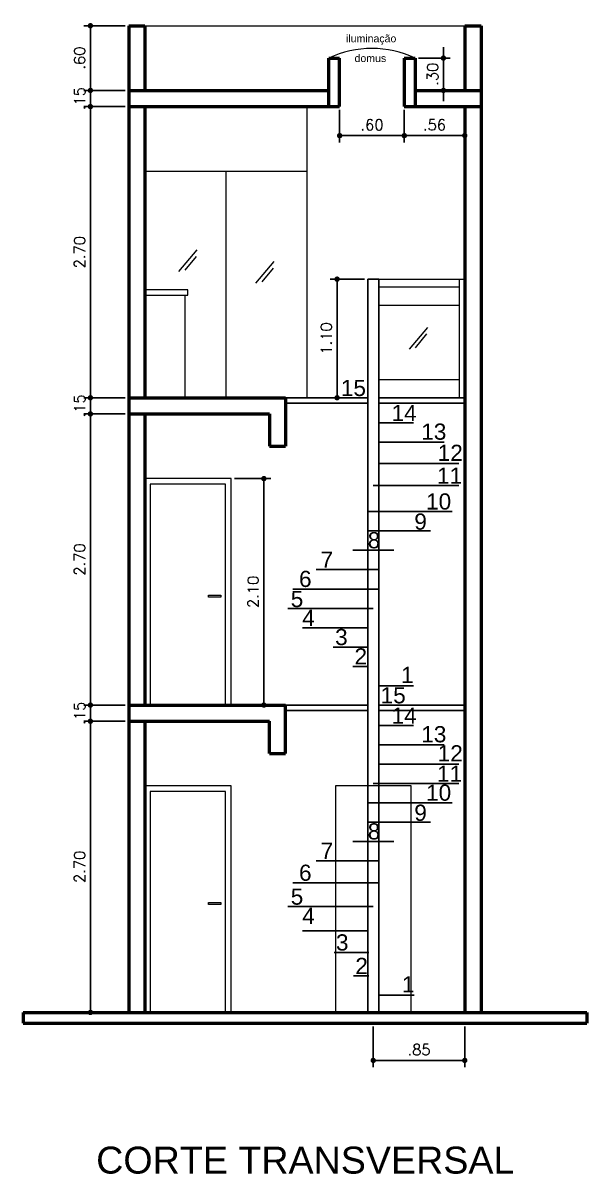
# Model space of a CAD drawing. Header units: millimetres. Extents: x -4763 to 645, y -25 to 217.
# Drawn here: x -54.84 to -49.61, y 45.44 to 56.12 of the extents above; entities that cross this region are included whole.
import ezdxf

# ---------------------------------------------------------------- set-up
doc = ezdxf.new("R2010")
doc.units = ezdxf.units.MM
doc.header["$LTSCALE"] = 0.5
doc.header["$PDMODE"] = 3
for name, color, linetype, lineweight in [('Alvenaria-alta', 5, 'Continuous', 50), ('ARQ CINZA', 253, 'Continuous', 13), ('ARQ cota externa', 1, 'Continuous', 15), ('ARQ VISTA 1', 1, 'Continuous', 15)]:
    doc.layers.add(name, color=color, linetype=linetype, lineweight=lineweight)
for name, color, linetype in [('ARQ escada', 2, 'Continuous'), ('ARQ TEXTO', 2, 'Continuous'), ('ARQ TEXTO 02', 3, 'Continuous')]:
    doc.layers.add(name, color=color, linetype=linetype)
doc.styles.add('arial 015', font='arial.ttf', dxfattribs={"height": 0.15})
doc.styles.add('ARIAL 25', font='arial.ttf', dxfattribs={"height": 0.25})
doc.styles.add('arial 7', font='arial.ttf', dxfattribs={"height": 0.07})
doc.styles.add('RS50', font='romans.shx', dxfattribs={"height": 0.1})
doc.dimstyles.new('Cota 50', dxfattribs={"dimscale": 0.05, "dimtxt": 0.1, "dimasz": 1, "dimexe": 1.25, "dimexo": 0.625, "dimgap": 1, "dimtad": 1, "dimzin": 4, "dimdsep": 46, "dimtxsty": 'RS50', "dimblk": 'DOT', "dimcen": 0.1, "dimclrd": 256, "dimclre": 256, "dimclrt": 256, "dimadec": 0, "dimazin": 0, "dimtfac": 1, "dimtix": 1, "dimtmove": 0, "dimatfit": 3, "dimldrblk": 'DOT', "dimfxl": 1.25, "dimarcsym": 0})

# ---------------------------------------------------------------- blocks, each defined once
blk = doc.blocks.new('_Dot')
at = {"color": 0, "linetype": 'ByBlock', "lineweight": -2}
blk.add_line((-0.5, 0), (-1, 0), dxfattribs=at)
at = {"color": 0, "linetype": 'ByBlock', "const_width": 0.5}
blk.add_lwpolyline([(-0.25, 0, 1), (0.25, 0, 1)], format="xyb", close=True, dxfattribs=at)
blk = doc.blocks.new('*D110')
at = {"layer": 'ARQ cota externa', "lineweight": -2, "transparency": 16777216}
for p, q in [((-53.89, 49.641), (-54.276, 49.641)), ((-54.214, 46.991), (-54.214, 49.591)), ((-53.89, 46.941), (-54.276, 46.941))]:
    blk.add_line(p, q, dxfattribs=at)
at = {"layer": 'DEFPOINTS', "color": 0, "transparency": 16777216}
for p in [(-54.214, 49.641), (-53.859, 49.641), (-53.859, 46.941)]:
    blk.add_point(p, dxfattribs=at)
at = {"layer": 'ARQ cota externa', "lineweight": -2, "transparency": 16777216, "xscale": 0.05, "yscale": 0.05, "zscale": 0.05}
for p, rotation in [((-54.214, 49.641), 90), ((-54.214, 46.941), 270)]:
    blk.add_blockref('_Dot', p, dxfattribs=dict(at, rotation=rotation))
at = {"layer": 'ARQ cota externa', "transparency": 16777216, "insert": (-54.314, 48.291), "char_height": 0.1, "attachment_point": 5, "rotation": 90, "style": 'RS50'}
blk.add_mtext('2.70', dxfattribs=at)
blk = doc.blocks.new('*D111')
at = {"layer": 'ARQ cota externa', "lineweight": -2, "transparency": 16777216}
for p, q in [((-54.214, 49.841), (-54.214, 49.891)), ((-53.89, 49.791), (-54.276, 49.791)), ((-54.214, 49.641), (-54.214, 49.791)), ((-53.89, 49.641), (-54.276, 49.641)), ((-54.214, 49.591), (-54.214, 49.541))]:
    blk.add_line(p, q, dxfattribs=at)
at = {"layer": 'DEFPOINTS', "color": 0, "transparency": 16777216}
for p in [(-54.214, 49.791), (-53.859, 49.791), (-53.859, 49.641)]:
    blk.add_point(p, dxfattribs=at)
at = {"layer": 'ARQ cota externa', "lineweight": -2, "transparency": 16777216, "xscale": 0.05, "yscale": 0.05, "zscale": 0.05}
for p, rotation in [((-54.214, 49.791), 270), ((-54.214, 49.641), 90)]:
    blk.add_blockref('_Dot', p, dxfattribs=dict(at, rotation=rotation))
at = {"layer": 'ARQ cota externa', "transparency": 16777216, "insert": (-54.314, 49.716), "char_height": 0.1, "attachment_point": 5, "rotation": 90, "style": 'RS50'}
blk.add_mtext('.15', dxfattribs=at)
blk = doc.blocks.new('*D112')
at = {"layer": 'ARQ cota externa', "lineweight": -2, "transparency": 16777216}
for p, q in [((-53.89, 52.491), (-54.276, 52.491)), ((-54.214, 49.841), (-54.214, 52.441)), ((-53.89, 49.791), (-54.276, 49.791))]:
    blk.add_line(p, q, dxfattribs=at)
at = {"layer": 'DEFPOINTS', "color": 0, "transparency": 16777216}
for p in [(-54.214, 52.491), (-53.859, 52.491), (-53.859, 49.791)]:
    blk.add_point(p, dxfattribs=at)
at = {"layer": 'ARQ cota externa', "lineweight": -2, "transparency": 16777216, "xscale": 0.05, "yscale": 0.05, "zscale": 0.05}
for p, rotation in [((-54.214, 52.491), 90), ((-54.214, 49.791), 270)]:
    blk.add_blockref('_Dot', p, dxfattribs=dict(at, rotation=rotation))
at = {"layer": 'ARQ cota externa', "transparency": 16777216, "insert": (-54.314, 51.141), "char_height": 0.1, "attachment_point": 5, "rotation": 90, "style": 'RS50'}
blk.add_mtext('2.70', dxfattribs=at)
blk = doc.blocks.new('*D113')
at = {"layer": 'ARQ cota externa', "lineweight": -2, "transparency": 16777216}
for p, q in [((-54.214, 52.691), (-54.214, 52.741)), ((-53.89, 52.641), (-54.276, 52.641)), ((-54.214, 52.491), (-54.214, 52.641)), ((-53.89, 52.491), (-54.276, 52.491)), ((-54.214, 52.441), (-54.214, 52.391))]:
    blk.add_line(p, q, dxfattribs=at)
at = {"layer": 'DEFPOINTS', "color": 0, "transparency": 16777216}
for p in [(-54.214, 52.641), (-53.859, 52.641), (-53.859, 52.491)]:
    blk.add_point(p, dxfattribs=at)
at = {"layer": 'ARQ cota externa', "lineweight": -2, "transparency": 16777216, "xscale": 0.05, "yscale": 0.05, "zscale": 0.05}
for p, rotation in [((-54.214, 52.641), 270), ((-54.214, 52.491), 90)]:
    blk.add_blockref('_Dot', p, dxfattribs=dict(at, rotation=rotation))
at = {"layer": 'ARQ cota externa', "transparency": 16777216, "insert": (-54.314, 52.566), "char_height": 0.1, "attachment_point": 5, "rotation": 90, "style": 'RS50'}
blk.add_mtext('.15', dxfattribs=at)
blk = doc.blocks.new('*D114')
at = {"layer": 'ARQ cota externa', "lineweight": -2, "transparency": 16777216}
for p, q in [((-53.89, 55.341), (-54.276, 55.341)), ((-54.214, 52.691), (-54.214, 55.291)), ((-53.89, 52.641), (-54.276, 52.641))]:
    blk.add_line(p, q, dxfattribs=at)
at = {"layer": 'DEFPOINTS', "color": 0, "transparency": 16777216}
for p in [(-54.214, 55.341), (-53.859, 55.341), (-53.859, 52.641)]:
    blk.add_point(p, dxfattribs=at)
at = {"layer": 'ARQ cota externa', "lineweight": -2, "transparency": 16777216, "xscale": 0.05, "yscale": 0.05, "zscale": 0.05}
for p, rotation in [((-54.214, 55.341), 90), ((-54.214, 52.641), 270)]:
    blk.add_blockref('_Dot', p, dxfattribs=dict(at, rotation=rotation))
at = {"layer": 'ARQ cota externa', "transparency": 16777216, "insert": (-54.314, 53.991), "char_height": 0.1, "attachment_point": 5, "rotation": 90, "style": 'RS50'}
blk.add_mtext('2.70', dxfattribs=at)
blk = doc.blocks.new('*D115')
at = {"layer": 'ARQ cota externa', "lineweight": -2, "transparency": 16777216}
for p, q in [((-54.214, 55.541), (-54.214, 55.591)), ((-53.89, 55.491), (-54.276, 55.491)), ((-54.214, 55.341), (-54.214, 55.491)), ((-53.89, 55.341), (-54.276, 55.341)), ((-54.214, 55.291), (-54.214, 55.241))]:
    blk.add_line(p, q, dxfattribs=at)
at = {"layer": 'DEFPOINTS', "color": 0, "transparency": 16777216}
for p in [(-54.214, 55.491), (-53.859, 55.491), (-53.859, 55.341)]:
    blk.add_point(p, dxfattribs=at)
at = {"layer": 'ARQ cota externa', "lineweight": -2, "transparency": 16777216, "xscale": 0.05, "yscale": 0.05, "zscale": 0.05}
for p, rotation in [((-54.214, 55.491), 270), ((-54.214, 55.341), 90)]:
    blk.add_blockref('_Dot', p, dxfattribs=dict(at, rotation=rotation))
at = {"layer": 'ARQ cota externa', "transparency": 16777216, "insert": (-54.314, 55.416), "char_height": 0.1, "attachment_point": 5, "rotation": 90, "style": 'RS50'}
blk.add_mtext('.15', dxfattribs=at)
blk = doc.blocks.new('*D116')
at = {"layer": 'ARQ cota externa', "lineweight": -2, "transparency": 16777216}
for p, q in [((-53.89, 56.091), (-54.276, 56.091)), ((-54.214, 55.541), (-54.214, 56.041)), ((-53.89, 55.491), (-54.276, 55.491))]:
    blk.add_line(p, q, dxfattribs=at)
at = {"layer": 'DEFPOINTS', "color": 0, "transparency": 16777216}
for p in [(-54.214, 56.091), (-53.859, 56.091), (-53.859, 55.491)]:
    blk.add_point(p, dxfattribs=at)
at = {"layer": 'ARQ cota externa', "lineweight": -2, "transparency": 16777216, "xscale": 0.05, "yscale": 0.05, "zscale": 0.05}
for p, rotation in [((-54.214, 56.091), 90), ((-54.214, 55.491), 270)]:
    blk.add_blockref('_Dot', p, dxfattribs=dict(at, rotation=rotation))
at = {"layer": 'ARQ cota externa', "transparency": 16777216, "insert": (-54.314, 55.791), "char_height": 0.1, "attachment_point": 5, "rotation": 90, "style": 'RS50'}
blk.add_mtext('.60', dxfattribs=at)
blk = doc.blocks.new('*D121')
at = {"layer": 'ARQ cota externa', "lineweight": -2, "transparency": 16777216}
for p, q in [((-51.901, 55.31), (-51.901, 55.009)), ((-51.301, 55.31), (-51.301, 55.009)), ((-51.851, 55.072), (-51.351, 55.072))]:
    blk.add_line(p, q, dxfattribs=at)
at = {"layer": 'DEFPOINTS', "color": 0, "transparency": 16777216}
for p in [(-51.901, 55.341), (-51.301, 55.341), (-51.301, 55.072)]:
    blk.add_point(p, dxfattribs=at)
at = {"layer": 'ARQ cota externa', "lineweight": -2, "transparency": 16777216, "xscale": 0.05, "yscale": 0.05, "zscale": 0.05, "rotation": 180}
blk.add_blockref('_Dot', (-51.901, 55.072), dxfattribs=at)
at = {"layer": 'ARQ cota externa', "lineweight": -2, "transparency": 16777216, "xscale": 0.05, "yscale": 0.05, "zscale": 0.05}
blk.add_blockref('_Dot', (-51.301, 55.072), dxfattribs=at)
at = {"layer": 'ARQ cota externa', "transparency": 16777216, "insert": (-51.601, 55.172), "char_height": 0.1, "attachment_point": 5, "style": 'RS50'}
blk.add_mtext('.60', dxfattribs=at)
blk = doc.blocks.new('*D122')
at = {"layer": 'ARQ cota externa', "lineweight": -2, "transparency": 16777216}
for p, q in [((-51.301, 55.31), (-51.301, 55.009)), ((-50.74, 55.103), (-50.74, 55.134)), ((-51.251, 55.072), (-50.79, 55.072))]:
    blk.add_line(p, q, dxfattribs=at)
at = {"layer": 'DEFPOINTS', "color": 0, "transparency": 16777216}
for p in [(-51.301, 55.341), (-50.74, 55.072), (-50.74, 55.072)]:
    blk.add_point(p, dxfattribs=at)
at = {"layer": 'ARQ cota externa', "lineweight": -2, "transparency": 16777216, "xscale": 0.05, "yscale": 0.05, "zscale": 0.05, "rotation": 180}
blk.add_blockref('_Dot', (-51.301, 55.072), dxfattribs=at)
at = {"layer": 'ARQ cota externa', "lineweight": -2, "transparency": 16777216, "xscale": 0.05, "yscale": 0.05, "zscale": 0.05}
blk.add_blockref('_Dot', (-50.74, 55.072), dxfattribs=at)
at = {"layer": 'ARQ cota externa', "transparency": 16777216, "insert": (-51.021, 55.172), "char_height": 0.1, "attachment_point": 5, "style": 'RS50'}
blk.add_mtext('.56', dxfattribs=at)
blk = doc.blocks.new('*D123')
at = {"layer": 'ARQ cota externa', "lineweight": -2, "transparency": 16777216}
for p, q in [((-50.938, 55.841), (-50.938, 55.891)), ((-51.17, 55.791), (-50.875, 55.791)), ((-50.938, 55.491), (-50.938, 55.791)), ((-51.17, 55.491), (-50.875, 55.491)), ((-50.938, 55.441), (-50.938, 55.391))]:
    blk.add_line(p, q, dxfattribs=at)
at = {"layer": 'DEFPOINTS', "color": 0, "transparency": 16777216}
for p in [(-51.201, 55.791), (-50.938, 55.791), (-51.201, 55.491)]:
    blk.add_point(p, dxfattribs=at)
at = {"layer": 'ARQ cota externa', "lineweight": -2, "transparency": 16777216, "xscale": 0.05, "yscale": 0.05, "zscale": 0.05}
for p, rotation in [((-50.938, 55.791), 270), ((-50.938, 55.491), 90)]:
    blk.add_blockref('_Dot', p, dxfattribs=dict(at, rotation=rotation))
at = {"layer": 'ARQ cota externa', "transparency": 16777216, "insert": (-51.038, 55.641), "char_height": 0.1, "attachment_point": 5, "rotation": 90, "style": 'RS50'}
blk.add_mtext('.30', dxfattribs=at)
blk = doc.blocks.new('*D124')
at = {"layer": 'ARQ cota externa', "lineweight": -2, "transparency": 16777216}
for p, q in [((-51.67, 53.741), (-51.988, 53.741)), ((-51.925, 53.691), (-51.925, 52.691)), ((-51.688, 52.641), (-51.988, 52.641))]:
    blk.add_line(p, q, dxfattribs=at)
at = {"layer": 'DEFPOINTS', "color": 0, "transparency": 16777216}
for p in [(-51.639, 53.741), (-51.925, 52.641), (-51.657, 52.641)]:
    blk.add_point(p, dxfattribs=at)
at = {"layer": 'ARQ cota externa', "lineweight": -2, "transparency": 16777216, "xscale": 0.05, "yscale": 0.05, "zscale": 0.05}
for p, rotation in [((-51.925, 53.741), 90), ((-51.925, 52.641), 270)]:
    blk.add_blockref('_Dot', p, dxfattribs=dict(at, rotation=rotation))
at = {"layer": 'ARQ cota externa', "transparency": 16777216, "insert": (-52.025, 53.191), "char_height": 0.1, "attachment_point": 5, "rotation": 90, "style": 'RS50'}
blk.add_mtext('1.10', dxfattribs=at)
blk = doc.blocks.new('*D125')
at = {"layer": 'ARQ cota externa', "lineweight": -2, "transparency": 16777216}
for p, q in [((-52.878, 51.891), (-52.541, 51.891)), ((-52.604, 49.841), (-52.604, 51.841)), ((-52.878, 49.791), (-52.541, 49.791))]:
    blk.add_line(p, q, dxfattribs=at)
at = {"layer": 'DEFPOINTS', "color": 0, "transparency": 16777216}
for p in [(-52.909, 51.891), (-52.604, 51.891), (-52.909, 49.791)]:
    blk.add_point(p, dxfattribs=at)
at = {"layer": 'ARQ cota externa', "lineweight": -2, "transparency": 16777216, "xscale": 0.05, "yscale": 0.05, "zscale": 0.05}
for p, rotation in [((-52.604, 51.891), 90), ((-52.604, 49.791), 270)]:
    blk.add_blockref('_Dot', p, dxfattribs=dict(at, rotation=rotation))
at = {"layer": 'ARQ cota externa', "transparency": 16777216, "insert": (-52.704, 50.841), "char_height": 0.1, "attachment_point": 5, "rotation": 90, "style": 'RS50'}
blk.add_mtext('2.10', dxfattribs=at)
blk = doc.blocks.new('*D127')
at = {"layer": 'ARQ cota externa', "lineweight": -2, "transparency": 16777216}
for p, q in [((-51.589, 46.81), (-51.589, 46.434)), ((-50.74, 46.81), (-50.74, 46.434)), ((-51.539, 46.496), (-50.79, 46.496))]:
    blk.add_line(p, q, dxfattribs=at)
at = {"layer": 'DEFPOINTS', "color": 0, "transparency": 16777216}
for p in [(-51.589, 46.841), (-50.74, 46.841), (-50.74, 46.496)]:
    blk.add_point(p, dxfattribs=at)
at = {"layer": 'ARQ cota externa', "lineweight": -2, "transparency": 16777216, "xscale": 0.05, "yscale": 0.05, "zscale": 0.05, "rotation": 180}
blk.add_blockref('_Dot', (-51.589, 46.496), dxfattribs=at)
at = {"layer": 'ARQ cota externa', "lineweight": -2, "transparency": 16777216, "xscale": 0.05, "yscale": 0.05, "zscale": 0.05}
blk.add_blockref('_Dot', (-50.74, 46.496), dxfattribs=at)
at = {"layer": 'ARQ cota externa', "transparency": 16777216, "insert": (-51.164, 46.596), "char_height": 0.1, "attachment_point": 5, "style": 'RS50'}
blk.add_mtext('.85', dxfattribs=at)

msp = doc.modelspace()

# ---------------------------------------------------------------- hatches: boundary and pattern name
at = {"layer": 'ARQ CINZA'}
h = msp.add_hatch(dxfattribs=at)
h.set_pattern_fill('ANGLE', color=256)
h.set_pattern_definition([(0, (0, 0), (0, 6.985), [5.08, -1.905]), (90, (0, 0), (-6.985, 4e-16), [5.08, -1.905])])
h.paths.add_polyline_path([(-49.60579, 46.94101), (-54.83937, 46.94101), (-54.83937, 46.84101), (-49.60579, 46.84101)])

# ---------------------------------------------------------------- linework, layer by layer
at = {"layer": 'Alvenaria-alta'}
for p, q in [((-53.85876, 56.09101), (-53.85876, 46.94101)), ((-53.85876, 56.09101), (-53.70876, 56.09101)), ((-53.70876, 56.09101), (-53.70876, 55.49101)), ((-50.73998, 56.09101), (-50.73998, 55.49101)), ((-50.73998, 56.09101), (-50.58868, 56.09101)), ((-50.58868, 56.09101), (-50.58868, 46.94101)), ((-52.00138, 55.34101), (-52.00138, 55.79101)), ((-52.00138, 55.79101), (-51.90138, 55.79101)), ((-51.90138, 55.34101), (-51.90138, 55.79101)), ((-51.30138, 55.79101), (-51.30138, 55.34101)), ((-51.30138, 55.79101), (-51.20138, 55.79101)), ((-51.20138, 55.79101), (-51.20138, 55.34101)), ((-53.85876, 55.49101), (-52.00138, 55.49101)), ((-51.20138, 55.49101), (-50.58868, 55.49101)), ((-53.85876, 55.34101), (-51.90138, 55.34101)), ((-53.70876, 55.34101), (-53.70876, 52.64101)), ((-51.30138, 55.34101), (-50.58868, 55.34101)), ((-50.73998, 55.34101), (-50.73998, 46.94101)), ((-53.85876, 52.64101), (-52.40319, 52.64101)), ((-52.40319, 52.64101), (-52.40319, 52.19101)), ((-53.85876, 52.49101), (-52.55319, 52.49101)), ((-53.70876, 52.49101), (-53.70876, 49.79101)), ((-52.55319, 52.49101), (-52.55319, 52.19101)), ((-52.55319, 52.19101), (-52.40319, 52.19101)), ((-53.85876, 49.79101), (-52.40319, 49.79101)), ((-52.40319, 49.34101), (-52.40319, 49.79101)), ((-53.85876, 49.64101), (-52.55319, 49.64101)), ((-53.70876, 49.64101), (-53.70876, 46.94101)), ((-52.55319, 49.34101), (-52.55319, 49.64101)), ((-52.55319, 49.34101), (-52.40319, 49.34101)), ((-54.83937, 46.94101), (-49.60579, 46.94101)), ((-54.83937, 46.94101), (-54.83937, 46.84101)), ((-49.60579, 46.94101), (-49.60579, 46.84101)), ((-54.83937, 46.84101), (-49.60579, 46.84101))]:
    msp.add_line(p, q, dxfattribs=at)
at = {"layer": 'ARQ escada'}
for p, q in [((-51.63876, 53.74101), (-51.63876, 46.94101)), ((-51.63876, 53.74101), (-51.53876, 53.74101)), ((-51.53876, 53.74101), (-51.53876, 46.94101)), ((-51.63876, 52.64101), (-52.40319, 52.64101)), ((-50.73876, 52.64101), (-51.53876, 52.64101)), ((-51.63876, 52.59101), (-52.40319, 52.59101)), ((-50.73876, 52.59101), (-51.53876, 52.59101)), ((-51.21698, 52.40877), (-51.53876, 52.40877)), ((-50.93037, 52.22935), (-51.53876, 52.22935)), ((-50.79459, 52.03054), (-51.53876, 52.03054)), ((-51.58876, 51.82821), (-50.79459, 51.82821)), ((-50.85659, 51.58513), (-51.63876, 51.58513)), ((-51.05826, 51.40572), (-51.63876, 51.40572)), ((-51.39731, 51.22631), (-51.78021, 51.22631)), ((-51.53876, 51.0469), (-52.11926, 51.0469)), ((-51.53876, 50.86748), (-52.33677, 50.86748)), ((-51.58876, 50.68807), (-52.38293, 50.68807)), ((-51.63876, 50.50866), (-52.24715, 50.50866)), ((-51.63876, 50.32925), (-51.96054, 50.32925)), ((-51.63876, 50.14984), (-51.78021, 50.14984)), ((-51.21698, 49.97043), (-51.53876, 49.97043)), ((-51.63876, 49.79101), (-52.40319, 49.79101)), ((-51.63876, 49.74101), (-52.40319, 49.74101)), ((-50.73876, 49.79101), (-51.53876, 49.79101)), ((-50.73876, 49.74101), (-51.53876, 49.74101)), ((-51.21698, 49.60278), (-51.53876, 49.60278)), ((-50.93037, 49.42337), (-51.53876, 49.42337)), ((-50.79459, 49.24395), (-51.53876, 49.24395)), ((-51.58876, 49.06454), (-50.79459, 49.06454)), ((-50.85659, 48.88513), (-51.63876, 48.88513)), ((-51.05826, 48.70572), (-51.63876, 48.70572)), ((-51.39731, 48.52631), (-51.78021, 48.52631)), ((-51.53876, 48.3469), (-52.11926, 48.3469)), ((-51.53876, 48.14274), (-52.33677, 48.14274)), ((-51.58876, 47.92453), (-52.38293, 47.92453)), ((-51.63876, 47.69856), (-52.24715, 47.69856)), ((-51.63099, 47.49734), (-51.95277, 47.49734)), ((-51.63099, 47.27913), (-51.77244, 47.27913)), ((-51.20921, 47.09972), (-51.53099, 47.09972))]:
    msp.add_line(p, q, dxfattribs=at)
at = {"layer": 'ARQ VISTA 1'}
for p, q in [((-53.70876, 56.09101), (-50.73998, 56.09101)), ((-52.20288, 52.64101), (-52.20288, 55.34101)), ((-53.70876, 54.74101), (-52.20288, 54.74101)), ((-52.95582, 54.74101), (-52.95582, 52.64101)), ((-53.39251, 53.8103), (-53.222, 54.01258)), ((-53.33519, 53.82421), (-53.23021, 53.95217)), ((-52.67805, 53.70222), (-52.50754, 53.9045)), ((-52.62073, 53.71613), (-52.51575, 53.84409)), ((-51.53876, 53.74101), (-50.73876, 53.74101)), ((-50.78876, 52.64101), (-50.78876, 53.74101)), ((-50.73876, 52.64101), (-50.73876, 53.74101)), ((-53.33876, 53.59101), (-53.33876, 52.64101)), ((-51.53876, 53.67101), (-50.78876, 53.67101)), ((-51.53876, 53.50101), (-50.78876, 53.50101)), ((-51.2531, 53.09124), (-51.08259, 53.29352)), ((-51.19578, 53.10515), (-51.09079, 53.23311)), ((-51.53876, 52.81101), (-50.78876, 52.81101)), ((-52.95876, 51.84101), (-53.65876, 51.84101)), ((-53.65876, 51.84101), (-53.65876, 49.79101)), ((-52.95876, 49.79101), (-52.95876, 51.84101)), ((-52.95876, 48.99101), (-53.65876, 48.99101)), ((-53.65876, 48.99101), (-53.65876, 46.94101)), ((-52.95876, 46.94101), (-52.95876, 48.99101))]:
    msp.add_line(p, q, dxfattribs=at)
for points in [[(-53.70876, 53.59101), (-53.30876, 53.59101), (-53.30876, 53.64101), (-53.70876, 53.64101)], [(-53.70876, 49.79101), (-52.90876, 49.79101), (-52.90876, 51.89101), (-53.70876, 51.89101)], [(-53.00378, 50.79101), (-53.11752, 50.79101), (-53.11752, 50.81101), (-53.00378, 50.81101)], [(-53.70876, 46.94101), (-52.90876, 46.94101), (-52.90876, 49.04101), (-53.70876, 49.04101)], [(-51.93876, 46.94101), (-51.23876, 46.94101), (-51.23876, 49.04101), (-51.93876, 49.04101)], [(-53.00378, 47.94101), (-53.11752, 47.94101), (-53.11752, 47.96101), (-53.00378, 47.96101)]]:
    msp.add_lwpolyline(points, close=True, dxfattribs=at)
msp.add_arc((-51.60138, 54.94264), 0.93794, 64.756596, 115.243404, dxfattribs=at)

# ---------------------------------------------------------------- texts
at = {"layer": 'ARQ cota externa', "char_height": 0.07, "attachment_point": 1, "style": 'arial 7'}
for s, insert in [('iluminação', (-51.84235, 56.00754)), ('domus', (-51.76255, 55.82443))]:
    msp.add_mtext_dynamic_manual_height_columns(s, width=0.9763561, gutter_width=0.75, heights=[0], dxfattribs=dict(at, insert=insert))
at = {"layer": 'ARQ TEXTO', "char_height": 0.15, "style": 'arial 015'}
for s, insert, attachment_point in [('15', (-51.6567, 52.80711), 3), ('14', (-51.41967, 52.5743), 1), ('13', (-51.14379, 52.40183), 1), ('12', (-50.99123, 52.20546), 1), ('11', (-50.99759, 51.99335), 1), ('10', (-51.09915, 51.75427), 1), ('9', (-51.20837, 51.56794), 1), ('8', (-51.64056, 51.39497), 1), ('7', (-52.07713, 51.21511), 1), ('6', (-52.27807, 51.03627), 1), ('5', (-52.35485, 50.84958), 1), ('4', (-52.24823, 50.6751), 1), ('3', (-51.94309, 50.49715), 1), ('2', (-51.76311, 50.31785), 1), ('1', (-51.33071, 50.14663), 1), ('15', (-51.52082, 49.95711), 1), ('14', (-51.41967, 49.76831), 1), ('13', (-51.14379, 49.59584), 1), ('12', (-50.99123, 49.41888), 1), ('11', (-50.99759, 49.22968), 1), ('10', (-51.09915, 49.05427), 1), ('9', (-51.20837, 48.86794), 1), ('8', (-51.64056, 48.69497), 1), ('7', (-52.07713, 48.51511), 1), ('6', (-52.27807, 48.31152), 1), ('5', (-52.35485, 48.0902), 1), ('4', (-52.24823, 47.91156), 1), ('3', (-51.93533, 47.66524), 1), ('2', (-51.75534, 47.44714), 1), ('1', (-51.32294, 47.27592), 1)]:
    msp.add_mtext_dynamic_manual_height_columns(s, width=0.2179462, gutter_width=0.75, heights=[0], dxfattribs=dict(at, insert=insert, attachment_point=attachment_point))
at = {"layer": 'ARQ TEXTO 02', "style": 'ARIAL 25'}
msp.add_text('CORTE TRANSVERSAL', height=0.25, dxfattribs=at).set_placement((-54.16034, 45.44654))

# ---------------------------------------------------------------- dimensions: what is measured, and where the dimension line sits
at = {"layer": 'ARQ cota externa'}
for base, p1, p2, picture, middle in [((-54.21367, 56.09101), (-53.85876, 55.49101), (-53.85876, 56.09101), '*D116', (-54.31367, 55.79101)), ((-54.21367, 55.49101), (-53.85876, 55.34101), (-53.85876, 55.49101), '*D115', (-54.31367, 55.41601)), ((-54.21367, 55.34101), (-53.85876, 52.64101), (-53.85876, 55.34101), '*D114', (-54.31367, 53.99101)), ((-54.21367, 52.64101), (-53.85876, 52.49101), (-53.85876, 52.64101), '*D113', (-54.31367, 52.56601)), ((-54.21367, 52.49101), (-53.85876, 49.79101), (-53.85876, 52.49101), '*D112', (-54.31367, 51.14101)), ((-54.21367, 49.79101), (-53.85876, 49.64101), (-53.85876, 49.79101), '*D111', (-54.31367, 49.71601))]:
    dim = msp.add_linear_dim(base=base, p1=p1, p2=p2, angle=90, dimstyle='Cota 50', override={"dimtmove": 1}, dxfattribs=at)
    dim.commit()
    dim.dimension.update_dxf_attribs({"geometry": picture, "text_midpoint": middle})
for base, p1, p2, picture, middle in [((-50.938, 55.79101), (-51.20138, 55.49101), (-51.20138, 55.79101), '*D123', (-51.038, 55.64101)), ((-51.92538, 52.64101), (-51.63876, 53.74101), (-51.6567, 52.64101), '*D124', (-52.02538, 53.19101)), ((-52.60393, 51.89101), (-52.90876, 49.79101), (-52.90876, 51.89101), '*D125', (-52.70393, 50.84101)), ((-54.21367, 49.64101), (-53.85876, 46.94101), (-53.85876, 49.64101), '*D110', (-54.31367, 48.29101))]:
    dim = msp.add_linear_dim(base=base, p1=p1, p2=p2, angle=90, dimstyle='Cota 50', dxfattribs=at)
    dim.commit()
    dim.dimension.update_dxf_attribs({"geometry": picture, "text_midpoint": middle})
for base, p1, p2, picture, middle in [((-51.30138, 55.07175), (-51.90138, 55.34101), (-51.30138, 55.34101), '*D121', (-51.60138, 55.17175)), ((-50.73998, 46.49637), (-51.58876, 46.84101), (-50.73998, 46.84101), '*D127', (-51.16437, 46.59637))]:
    dim = msp.add_linear_dim(base=base, p1=p1, p2=p2, dimstyle='Cota 50', dxfattribs=at)
    dim.commit()
    dim.dimension.update_dxf_attribs({"geometry": picture, "text_midpoint": middle})
dim = msp.add_linear_dim(base=(-50.73998, 55.07175), p1=(-51.30138, 55.34101), p2=(-50.73998, 55.07175), dimstyle='Cota 50', override={"dimtmove": 1}, dxfattribs=at)
dim.commit()
dim.dimension.update_dxf_attribs({"geometry": '*D122', "text_midpoint": (-51.02068, 55.17175)})

doc.saveas('drawing.dxf')
